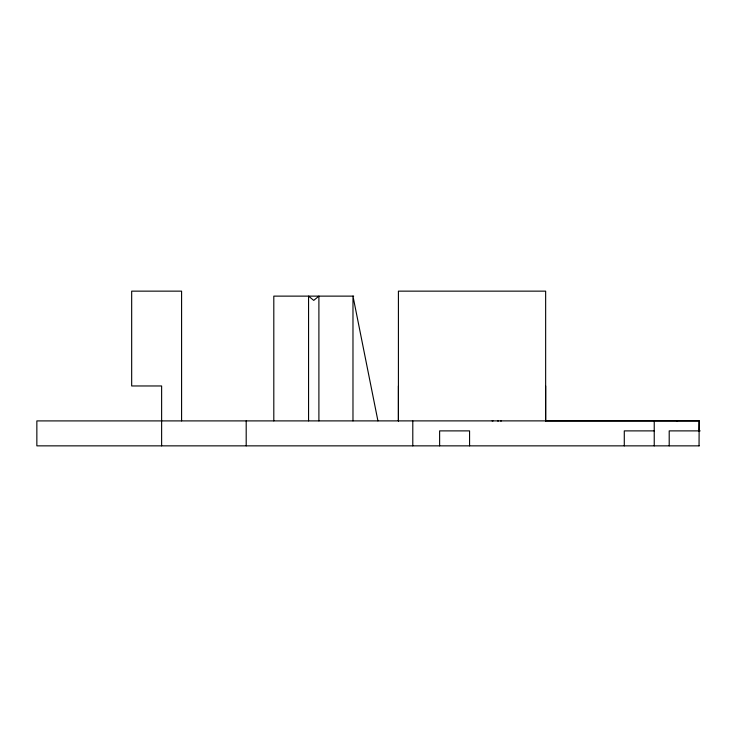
<?xml version="1.0" encoding="UTF-8"?>
<svg xmlns="http://www.w3.org/2000/svg" width="737" height="737" viewBox="0 0 737 737"><rect width="100%" height="100%" fill="white"/><g stroke="black" fill="none" stroke-linecap="round" stroke-linejoin="round"><path stroke-width="1.11" d="M398.413 385.967L398.413 420.91L398.413 291.143L545.647 291.143L545.647 420.901L699.164 420.873L36.85 420.91L36.85 445.857L699.155 445.857M545.638 420.91L545.647 385.967M699.044 430.887L699.164 420.873L699.044 445.857M497.576 420.91L498.544 420.901M676.584 420.873L677.589 420.873M353.659 296.127L273.805 296.127L273.805 420.901M654.235 430.887L624.285 430.887L624.285 445.857M700.15 430.887L669.205 430.887L669.205 445.857M500.497 420.901L501.455 420.91M493.025 420.91L492.095 420.901M377.934 420.901L352.977 296.127L352.977 420.901M654.235 420.901L654.235 445.857M469.57 445.857L469.57 430.887L439.62 430.887L439.62 445.857M412.794 420.901L412.794 445.857M318.9 420.901L318.9 296.127L313.732 300.383L308.563 296.127L308.563 420.901M246.195 420.901L246.195 445.857M181.588 420.901L181.588 291.143L131.674 291.143L131.674 385.967L161.624 385.967L161.624 445.857"/></g></svg>
